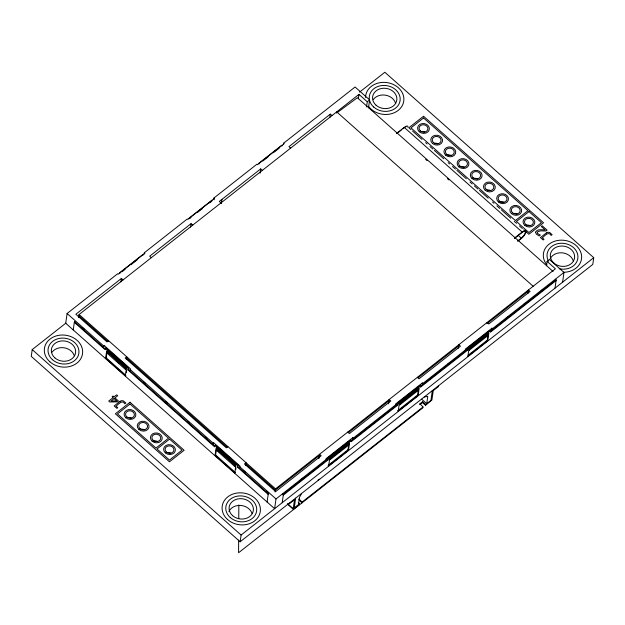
<?xml version="1.0" encoding="UTF-8"?>
<svg xmlns="http://www.w3.org/2000/svg" width="625" height="625" viewBox="0 0 625 625"><rect width="100%" height="100%" fill="white"/><g stroke="black" fill="none" stroke-linecap="round" stroke-linejoin="round"><path stroke-width="0.94" d="M238.656 540.062L238.586 552.75L422.891 407.797L423.008 406.984L419.953 403.812L422.57 401.75L425.688 404.516L425.57 405.328L422.453 402.562L422.57 401.75M238.766 518.578L238.836 504.914M65.938 323.078L32.211 349.602L31.25 356.352L240.148 541.781L592.789 264.43L593.75 257.688L384.852 72.25L359.555 92.148M368.484 107.875L369.617 99.898L355.086 87L283.617 143.211L284.133 143.672L257.43 164.68L256.914 164.219L213.977 197.984L214.492 198.445L187.789 219.445L187.273 218.984L144.336 252.758L144.859 253.219L118.156 274.219L117.633 273.758L67.109 313.5L65.719 323.25L274.617 508.688L276.008 498.938L326.531 459.195L326.016 458.734L352.719 437.734L353.234 438.195L353.047 439.531L352.523 439.07L352.719 437.734M73.242 329.93L74.445 321.523L105.625 349.242M78.648 317.609L79.094 314.5L358.961 94.383L367.266 101.758L366.523 106.93M104.117 345.477L103.398 347.227L104.117 345.477L130.586 368.969L129.875 370.727L130.398 370.312M237.922 466.68L268.695 494L268.172 494.406L237.398 467.086L238.133 465.195L215.297 444.922L214.562 446.82L127.938 369.922L128.672 368.031L105.836 347.758L105.102 349.656L74.328 322.336L74.852 321.922M105.641 358.227L106.695 350.773L126.422 368.281L125.359 375.734L105.641 358.227L106.164 357.812L107.086 351.289M115.18 358.109L126.078 367.781L125.906 369L125.383 369.414L107.219 353.289L107.391 352.07L107.914 351.656L113.727 356.82M120.922 281.883L121.414 278.43L123.078 279.906M126.367 359.383L126.742 356.789L125.172 358.023L226.32 447.82L227.891 446.586M125.383 369.414L126.078 367.781M126.281 372.523L126.547 370.664M144.148 254.094L144.336 252.758M127.938 369.922L128.672 368.031M190.562 227.109L191.055 223.656L192.719 225.133M213.977 197.984L213.789 199.328L214.305 199.789M221.336 203.68L221.945 199.359M213.57 442.641L212.859 444.391L213.57 442.641L240.039 466.133L239.328 467.891L239.852 467.477M215.094 455.391L216.156 447.938L235.875 465.445L234.812 472.898L215.094 455.391L215.617 454.977L216.68 447.523L218.086 448.773M216.672 450.453L217.367 448.828L235.539 464.945L235.359 466.164L234.836 466.578L216.672 450.453L217.195 450.039L219.375 451.977M260.078 173.203L260.695 168.891L262.352 170.359M234.836 466.578L235.539 464.945M235.734 469.688L236 467.828M237.398 467.086L238.133 465.195M283.422 144.555L283.617 143.211M245.688 465.297L246.055 462.711L244.484 463.945L275.625 491.586L321.18 455.758L319.516 454.289L318.906 458.602M240.148 541.781L241.109 535.039L593.75 257.688M267.094 502.008L268.289 493.594M275.094 491.992L275.539 488.875L555.398 268.766L547.094 261.391L549.453 259.539L563.984 272.438L562.594 282.188M329.844 117.57L330.328 114.117L331.992 115.594M336.531 113.102L336.703 111.883L533.148 286.266M282.773 494.656L327.539 459.445L327.75 457.961L350.789 439.844L351.305 440.305L328.266 458.422L328.055 459.906L283.289 495.117L282.891 493.844L283.406 494.305L282.211 502.711M289.367 503.078L289.25 503.891L294.484 499.766L293.156 509.109L293.625 509.109L299.383 504.578L299.5 503.766L298.25 502.656M295.648 498.133L294.258 507.883L299.5 503.766M298.453 504.586L299.492 497.273L301.594 493.453M358.344 98.695L358.961 94.383M423.008 406.984L302.055 502.109L301.945 502.922L298.883 499.75M326.531 459.195L326.344 460.539L325.82 460.078M329.672 459.156L330.195 459.617L330.367 458.398L348.688 443.984L348.172 443.523M328.086 465.398L347.984 449.75L348.914 443.234M330.367 458.398L329.844 457.938L328.609 465.859L348.5 450.211L349.562 442.758L329.664 458.406L329.148 457.945M351.305 440.305L351.094 441.789L397.695 405.133L397.906 403.656L420.945 385.531L420.43 385.07L397.391 403.195L397.18 404.672L350.578 441.328M388.539 403.828L389.156 399.516L390.82 400.992L349.453 433.523L347.789 432.047M422.352 382.961L422.164 384.305L422.68 384.766L422.875 383.422L422.352 382.961L395.648 403.961L396.172 404.422L395.977 405.766L395.461 405.305M398.242 411.094L399.305 403.641L419.203 387.984L418.141 395.445L398.242 411.094L397.727 410.633L417.625 394.984L418.68 387.523M399.312 404.383L399.484 403.164L400 403.625L399.828 404.844L399.312 404.383L400.836 403.188M399.828 404.844L418.156 390.438L418.328 389.219L417.812 388.758M555.68 279.289L556.086 280.562L490.375 332.242L490.586 330.766L490.062 330.305L467.023 348.422L466.812 349.906L420.219 386.555L420.734 387.016L420.945 385.531M419.953 403.812L419.836 404.625L422.453 402.562M432.305 390.648L430.922 400.398L425.688 404.516M438.594 385.703L438.477 386.516L433.242 390.641L431.906 399.977L425.57 405.328M458.305 348.195L458.797 344.742L460.453 346.219L419.094 378.75L417.43 377.273M491.992 328.188L491.805 329.531L492.32 329.992L492.516 328.648L491.992 328.188L465.289 349.195L465.812 349.656L465.617 350.992L465.102 350.531M420.734 387.016L467.336 350.367L467.547 348.883L490.586 330.766M468.945 348.867L467.883 356.32L487.781 340.672L488.844 333.219L468.945 348.867L468.422 348.406M475.992 342.992L469.125 348.398L468.953 349.617L469.469 350.078L487.797 335.664L487.969 334.445L487.445 333.984L477.523 341.789M469.469 350.078L469.641 348.859L487.969 334.445M468.133 355.258L487.258 340.211L488.188 333.688M527.945 293.422L528.438 289.969L530.094 291.445L488.734 323.977L487.07 322.508M546.484 265.711L547.094 261.391M555 288.156L556.203 279.75L490.617 331.18M212.047 200.094L189.008 218.219L189.531 218.68L191.016 217.508M122.117 271.695L125.094 269.359M131.039 264.68L136.984 260.008M197.703 212.25L202.164 208.742M209.594 202.898L211.828 201.141M262.883 160.984L268.086 156.891M274.031 152.219L279.234 148.125M121.414 278.43L75.867 314.258L107 341.898L108.57 340.664M191.055 223.656L149.688 256.195L151.352 257.664M260.695 168.891L219.328 201.422L220.992 202.898M330.328 114.117L288.969 146.648L290.625 148.125M367.266 101.758L369.617 99.898M107.219 353.289L107.742 352.875M396.508 133.469L404.25 127.383A5.914 2.047 -48.4 0 1 407.977 127.336M397.148 133.32L401.375 130M402.781 128.891L404.188 127.789M125.359 375.734L125.883 375.32L106.164 357.812M514.422 238.141L522.164 232.055A5.914 2.047 -48.4 0 1 525.891 232.008A5.914 2.047 -48.4 0 1 521.234 238.555L518.203 240.937M514.367 238.547L522.109 232.461A5.18 1.789 -48.4 0 1 525.367 232.422A5.18 1.789 -48.4 0 1 521.297 238.148L517.508 241.133M234.812 472.898L235.336 472.484L215.617 454.977M319.828 455.125L275.359 490.094L245.422 463.516M348.195 432.812L388.836 400.852M417.969 377.938L459.367 345.375M486.969 323.664L528.375 291.102M353.234 438.195L396.172 404.422M422.875 383.422L465.812 349.656M492.516 328.648L563.984 272.438M301.289 479.375L302.82 478.164M365.562 428.82L367.094 427.617M447.469 364.406L449 363.195M506.25 318.164L507.773 316.969M523.742 304.406L525.266 303.211M541.234 290.656L542.75 289.453M330.609 457.336L332.898 455.539M334.43 454.336L347.406 444.125M400.25 402.57L414.758 391.156M400 403.625L418.328 389.219M338.07 452.555L339.602 451.352M330.195 459.617L348.516 445.203L348 444.742M337.305 112.531L357.367 97.727L553.078 271.461M318.062 479.977L319.734 479.188M424.266 396.969L427.773 396.383L426.734 403.695L421.633 399.164M411.062 129.703L408.883 127.766L423.547 116.234L543.539 222.758L528.875 234.281L523.789 229.766M412.523 130.992L421.977 139.391M425.609 142.617L427.062 143.906M429.977 146.492L432.883 149.07M434.336 150.359L443.789 158.758M448.156 162.625L449.609 163.922M452.516 166.5L455.43 169.086M456.883 170.375L466.336 178.766M469.969 181.992L472.156 183.93M474.336 185.867L477.969 189.094M479.422 190.391L488.156 198.133M492.516 202.008L493.969 203.297M496.883 205.883L499.789 208.461M501.242 209.75L510.695 218.148M514.336 221.375L516.516 223.312M519.422 225.891L522.336 228.477M404.25 127.383L522.164 232.055M518.383 235.562L521.297 238.148M425.617 159.312L427.078 160.609M447.453 178.695L448.914 179.992M282.203 145.789L281.688 145.328L258.648 163.445L259.164 163.906M487.273 335.203L487.797 335.664M487.258 340.211L487.781 340.672M469.125 348.398L469.641 348.859M467.023 348.422L467.547 348.883M466.812 349.906L467.336 350.367M417.641 389.977L418.156 390.438M417.625 394.984L418.141 395.445M397.391 403.195L397.906 403.656M397.18 404.672L397.695 405.133M142.93 255.328L142.406 254.867L119.375 272.992L119.891 273.445M347.984 449.75L348.5 450.211M327.75 457.961L328.266 458.422M327.539 459.445L328.055 459.906M79.094 314.5L275.539 488.875M78.922 315.719L108.133 341.648M126.391 357.852L227.164 447.312M287.789 503.922L293.625 509.109M287.32 503.93L293.156 509.109M67.109 313.5L103.594 345.891M130.062 369.383L213.047 443.055M239.516 466.547L276.008 498.938M82.203 327.539L84.375 329.461M105.313 348.172L128.148 368.445M143.5 381.945L144.953 383.234M165.336 401.328L167.523 403.273M187.906 421.367L189.359 422.656M205.375 436.875L206.828 438.164M214.773 445.336L237.609 465.609M243.469 470.688L245.641 472.617M266.641 491.258L268.086 492.539M220.906 451.273L223.719 453.773M226.539 456.281L229.359 458.781M232.172 461.281L234.992 463.781M128.461 369.516L214.359 445.758M107.391 352.07L125.555 368.195M216.844 449.234L235.008 465.359M117.188 361.266L119.367 363.195M32.211 349.602L241.109 535.039M299 498.938L302.055 502.109M405.125 127.141A5.18 1.789 -48.4 0 1 405.969 126.727M52.023 352.234A12.203 10.148 8.1 0 1 64.172 347.797A12.203 10.148 8.1 0 1 74.289 355.734M228.875 511.594A12.203 10.148 8.1 0 1 240.867 505.461A12.203 10.148 8.1 0 1 252.047 513.523M550.102 258.945A12.203 10.148 8.1 0 1 562.094 252.813A12.203 10.148 8.1 0 1 573.273 260.875M373.25 99.586A12.203 10.148 8.1 0 1 385.398 95.148A12.203 10.148 8.1 0 1 395.516 103.086M546.914 264.914A19.227 15.992 8.1 0 1 554.5 241.281A19.227 15.992 8.1 0 1 581.117 253.305A19.227 15.992 8.1 0 1 563.219 272.281M548.562 261.297A15.531 12.922 8.1 0 1 558.922 243.453A15.531 12.922 8.1 0 1 577.953 256.773A15.531 12.922 8.1 0 1 559.18 268.742M499.422 202.102A4.438 3.688 8.1 0 1 503.844 202.305M513.672 213.484A4.438 3.688 8.1 0 1 517.031 214.008M460.945 166.672A4.438 3.688 8.1 0 1 464.297 167.203M474.125 178.375A4.438 3.688 8.1 0 1 477.477 178.898M487.305 190.078A4.438 3.688 8.1 0 1 490.664 190.602M447.758 154.969A4.438 3.688 8.1 0 1 451.117 155.5M421.398 131.562A4.438 3.688 8.1 0 1 424.75 132.094M434.578 143.266A4.438 3.688 8.1 0 1 437.93 143.797M141.07 429.289A4.438 3.688 8.1 0 1 144.43 429.82M153.188 441.312A4.438 3.688 8.1 0 1 157.609 441.523M526.859 225.18A4.438 3.688 8.1 0 1 530.211 225.711M167.438 452.695A4.438 3.688 8.1 0 1 170.789 453.219M127.891 417.586A4.438 3.688 8.1 0 1 131.242 418.117M365.547 97.523A19.227 15.992 8.1 0 1 391.039 83.547A19.227 15.992 8.1 0 1 399.766 109.008A19.227 15.992 8.1 0 1 368.594 106.398M535.68 232.078L536.289 234.086L539.281 235.992L540.352 235.055L537.32 233.383L537.742 231.68L540.492 230.859L545.977 231L547.094 230.125L542.219 225.797L541.305 226.516L545.188 229.961C542.164 229.977 537.328 228.594 535.68 232.078M423.539 117.984L410.969 127.867L515.391 220.562L527.961 210.68L423.539 117.984M113 396.156L112.141 396.828L113.078 397.664L108.711 401.102L109.688 401.961L117.32 401.875L118.445 400.992L114.953 397.891L117.695 395.734L116.672 394.836L113.938 396.984L113 396.156M114.094 398.562L110.984 401.016L116.758 400.93L114.094 398.562M120.07 401.312L114.18 405.953L116.898 408.367L117.742 407.703L116.07 406.219C118.18 404.437 122.664 399.094 124.812 403.828L125.828 403.031L123.484 400.93L121.727 400.609L120.07 401.312M130.039 402.258L115.375 413.789L169.461 461.797L184.117 450.266L130.039 402.258M130.031 404.008L117.461 413.891L155.977 448.07L168.539 438.188L130.031 404.008M169.578 439.109L157.008 448.992L169.469 460.055L182.031 450.172L169.578 439.109M529 211.602L516.43 221.484L528.883 232.539L541.453 222.656L529 211.602M546.352 232.93L540.453 237.562L543.172 239.984L544.016 239.312L542.352 237.836C544.453 236.055 548.945 230.711 551.094 235.438L552.102 234.641L549.766 232.547L548.008 232.219L546.352 232.93M553.836 263.016A12.203 10.148 8.1 0 0 574.211 259.406A12.203 10.148 8.1 0 0 559.375 246.234A12.203 10.148 8.1 0 0 553.836 263.016M512.617 212.836A4.438 3.688 8.1 0 0 520.023 211.523A4.438 3.688 8.1 0 0 514.633 206.734A4.438 3.688 8.1 0 0 512.617 212.836M499.438 201.133A4.438 3.688 8.1 0 0 506.844 199.82A4.438 3.688 8.1 0 0 501.453 195.039A4.438 3.688 8.1 0 0 499.438 201.133M486.25 189.438A4.438 3.688 8.1 0 0 493.664 188.125A4.438 3.688 8.1 0 0 488.266 183.336A4.438 3.688 8.1 0 0 486.25 189.438M473.07 177.734A4.438 3.688 8.1 0 0 480.477 176.422A4.438 3.688 8.1 0 0 475.086 171.633A4.438 3.688 8.1 0 0 473.07 177.734M459.891 166.031A4.438 3.688 8.1 0 0 467.297 164.719A4.438 3.688 8.1 0 0 461.906 159.93A4.438 3.688 8.1 0 0 459.891 166.031M446.703 154.328A4.438 3.688 8.1 0 0 454.117 153.016A4.438 3.688 8.1 0 0 448.719 148.227A4.438 3.688 8.1 0 0 446.703 154.328M433.523 142.625A4.438 3.688 8.1 0 0 440.93 141.312A4.438 3.688 8.1 0 0 435.539 136.523A4.438 3.688 8.1 0 0 433.523 142.625M420.336 130.922A4.438 3.688 8.1 0 0 427.75 129.609A4.438 3.688 8.1 0 0 422.352 124.82A4.438 3.688 8.1 0 0 420.336 130.922M472.023 178.555A5.914 4.922 8.1 0 0 481.898 176.805A5.914 4.922 8.1 0 0 474.711 170.422A5.914 4.922 8.1 0 0 472.023 178.555M485.203 190.258A5.914 4.922 8.1 0 0 495.086 188.508A5.914 4.922 8.1 0 0 487.891 182.125A5.914 4.922 8.1 0 0 485.203 190.258M498.391 201.961A5.914 4.922 8.1 0 0 508.266 200.211A5.914 4.922 8.1 0 0 501.078 193.828A5.914 4.922 8.1 0 0 498.391 201.961M445.656 155.148A5.914 4.922 8.1 0 0 455.539 153.398A5.914 4.922 8.1 0 0 448.344 147.016A5.914 4.922 8.1 0 0 445.656 155.148M432.477 143.445A5.914 4.922 8.1 0 0 442.352 141.703A5.914 4.922 8.1 0 0 435.164 135.312A5.914 4.922 8.1 0 0 432.477 143.445M458.844 166.852A5.914 4.922 8.1 0 0 468.719 165.102A5.914 4.922 8.1 0 0 461.531 158.719A5.914 4.922 8.1 0 0 458.844 166.852M419.289 131.75A5.914 4.922 8.1 0 0 429.172 130A5.914 4.922 8.1 0 0 421.977 123.617A5.914 4.922 8.1 0 0 419.289 131.75M165.336 452.875A5.914 4.922 8.1 0 0 175.211 451.125A5.914 4.922 8.1 0 0 168.023 444.742A5.914 4.922 8.1 0 0 165.336 452.875M166.383 452.055A4.438 3.688 8.1 0 0 173.789 450.742A4.438 3.688 8.1 0 0 168.398 445.953A4.438 3.688 8.1 0 0 166.383 452.055M138.969 429.469A5.914 4.922 8.1 0 0 148.844 427.719A5.914 4.922 8.1 0 0 141.656 421.336A5.914 4.922 8.1 0 0 138.969 429.469M140.016 428.648A4.438 3.688 8.1 0 0 147.422 427.336A4.438 3.688 8.1 0 0 142.031 422.547A4.438 3.688 8.1 0 0 140.016 428.648M125.789 417.766A5.914 4.922 8.1 0 0 135.664 416.023A5.914 4.922 8.1 0 0 128.477 409.633A5.914 4.922 8.1 0 0 125.789 417.766M126.836 416.945A4.438 3.688 8.1 0 0 134.242 415.633A4.438 3.688 8.1 0 0 128.852 410.844A4.438 3.688 8.1 0 0 126.836 416.945M524.75 225.367A5.914 4.922 8.1 0 0 534.633 223.617A5.914 4.922 8.1 0 0 527.438 217.227A5.914 4.922 8.1 0 0 524.75 225.367M525.797 224.539A4.438 3.688 8.1 0 0 533.211 223.227A4.438 3.688 8.1 0 0 527.812 218.438A4.438 3.688 8.1 0 0 525.797 224.539M511.57 213.664A5.914 4.922 8.1 0 0 521.453 211.914A5.914 4.922 8.1 0 0 514.258 205.531A5.914 4.922 8.1 0 0 511.57 213.664M152.148 441.172A5.914 4.922 8.1 0 0 162.031 439.422A5.914 4.922 8.1 0 0 154.836 433.039A5.914 4.922 8.1 0 0 152.148 441.172M153.195 440.352A4.438 3.688 8.1 0 0 160.609 439.039A4.438 3.688 8.1 0 0 155.211 434.25A4.438 3.688 8.1 0 0 153.195 440.352M376.078 105.219A12.203 10.148 8.1 0 0 396.453 101.609A12.203 10.148 8.1 0 0 381.617 88.445A12.203 10.148 8.1 0 0 376.078 105.219M373.719 107.07A15.531 12.922 8.1 0 0 399.648 102.477A15.531 12.922 8.1 0 0 380.773 85.719A15.531 12.922 8.1 0 0 373.719 107.07M54.852 357.867A12.203 10.148 8.1 0 0 75.227 354.258A12.203 10.148 8.1 0 0 60.391 341.094A12.203 10.148 8.1 0 0 54.852 357.867M232.609 515.664A12.203 10.148 8.1 0 0 252.984 512.055A12.203 10.148 8.1 0 0 238.148 498.883A12.203 10.148 8.1 0 0 232.609 515.664M227.633 519.57A19.227 15.992 8.1 0 0 259.734 513.883A19.227 15.992 8.1 0 0 236.367 493.141A19.227 15.992 8.1 0 0 227.633 519.57M230.25 517.516A15.531 12.922 8.1 0 0 256.18 512.922A15.531 12.922 8.1 0 0 237.305 496.164A15.531 12.922 8.1 0 0 230.25 517.516M52.492 359.719A15.531 12.922 8.1 0 0 78.422 355.125A15.531 12.922 8.1 0 0 59.547 338.367A15.531 12.922 8.1 0 0 52.492 359.719M49.875 361.781A19.227 15.992 8.1 0 0 81.984 356.094A19.227 15.992 8.1 0 0 58.609 335.344A19.227 15.992 8.1 0 0 49.875 361.781"/></g></svg>
